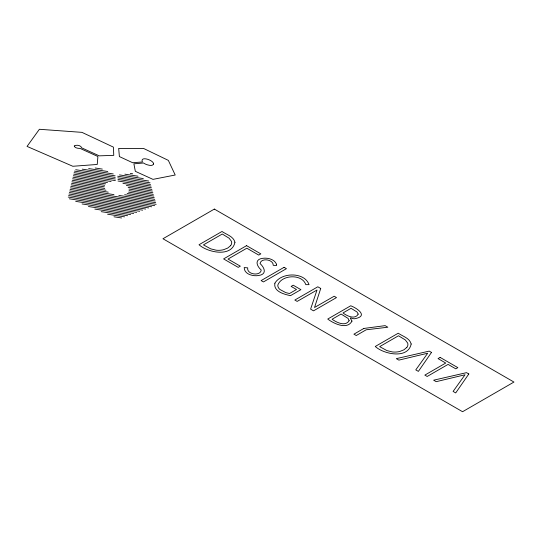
<?xml version="1.0" encoding="UTF-8"?>
<svg xmlns="http://www.w3.org/2000/svg" width="541" height="541" viewBox="0 0 541 541"><rect width="100%" height="100%" fill="white"/><g stroke="black" fill="none" stroke-linecap="round" stroke-linejoin="round"><path stroke-width="0.81" d="M95.142 167.981L102.317 169.09M130.286 173.418L132.701 173.789M88.663 168.562L107.787 171.517M124.876 174.161L138.009 176.197M82.178 169.137L113.252 173.945M119.466 174.905L143.318 178.598M75.693 169.718L115.138 175.825M117.688 176.217L148.626 181.005M74.442 171.112L115.226 177.421M117.803 177.82L150.033 182.804M74.076 172.633L115.314 179.017M117.924 179.416L150.506 184.461M73.711 174.161L115.402 180.613M118.039 181.019L150.98 186.111M73.346 175.69L111.108 181.526M122.949 183.358L151.446 187.768M72.981 177.211L107.503 182.554M126.391 185.475L151.92 189.424M72.616 178.74L105.664 183.852M128.149 187.335L152.393 191.081M72.257 180.268L104.677 185.286M128.954 189.039L152.866 192.738M71.892 181.796L104.372 186.821M129.049 190.635L153.34 194.395M71.527 183.318L104.771 188.464M128.508 192.136L153.813 196.052M71.162 184.846L105.989 190.236M127.135 193.502L154.286 197.708M70.797 186.375L108.247 192.163M124.667 194.706L154.76 199.359M70.431 187.896L113.962 194.632M118.824 195.389L155.226 201.015M70.066 189.424L155.7 202.672M69.701 190.953L156.173 204.329M69.336 192.481L154.726 205.688M68.978 194.003L151.71 206.804M68.612 195.531L148.701 207.92M68.247 197.059L145.685 209.036M69.316 198.804L142.675 210.151M75.699 201.374L139.659 211.274M82.076 203.943L136.65 212.39M88.454 206.513L133.634 213.506M94.831 209.083L130.624 214.621M101.208 211.653L127.608 215.737M107.585 214.222L124.599 216.853M113.968 216.792L121.583 217.969M276.573 264.299L276.559 265.516L273.219 265.313C273.53 259.315 260.972 257.543 260.072 263.548C264.874 267.984 267.051 274.429 258.49 275.531C253.026 276.478 244.092 274.226 244.207 267.558L247.71 267.863C246.432 274.497 260.552 276.573 261.229 270.027C256.414 265.8 254.439 259.267 262.716 258.314C267.781 257.624 274.463 259.18 276.573 264.299M234.956 242.267C231.785 257.631 207.602 252.532 199.027 244.735L222.006 231.474C226.422 234.598 233.455 236.289 234.956 242.267M411.18 344.008C408.002 359.373 383.826 354.274 375.251 346.477L398.23 333.215C402.646 336.34 409.679 338.03 411.18 344.008M74.273 146.002C74.928 148.166 78.127 148.356 80.088 148.417L97.914 156.498L97.224 164.464L72.819 166.27L27.05 146.408L39.385 129.279L81.934 132.356L113.421 147.138L113.759 155.355L99.253 155.849L81.65 147.842C81.123 145.333 76.207 144.467 74.273 146.002M274.875 283.22C273.252 291.525 284.431 294.405 290.524 295.643L300.904 289.651L293.208 285.208L291.132 286.405L296.488 289.503L289.509 293.526L285.81 292.627L279.92 289.482A12.889 7.439 0 0 1 277.824 285.06C281.665 274.524 302.209 273.712 305.8 284.647L309.046 284.647C304.657 271.825 281.273 272.15 274.875 283.22M351.988 321.077C347.207 330.247 333.567 323.471 327.738 319.048L350.717 305.78C356.553 307.924 368.299 315.64 356.005 318.46C351.954 320.056 348.167 314.693 351.988 321.077M358.196 314.118C355.167 319.974 346.686 315.876 342.994 312.941L351.041 308.296L357.026 311.995L358.196 314.118M320.732 288.468L314.531 307.491L334.169 296.225L336.502 297.577L313.523 310.845L310.602 309.154L316.999 290.023L297.171 301.398L294.831 300.052L317.81 286.784L320.732 288.468M153.637 163.991C152.386 166.493 148.66 165.161 146.57 164.559A12.889 7.439 0 0 1 143.561 162.99L133.884 163.815L135.338 171.328L152.981 179.369L175.203 175.014L168.346 160.386L143.608 148.457L118.675 148.41L119.392 156.579L132.701 162.74L142.405 161.969C139.625 155.646 153.563 159.94 153.637 163.991M349.134 320.718C345.293 326.892 336.448 322.368 332.086 319.237L341.08 314.044L348.073 318.406L349.134 320.718M431.495 352.421L418.382 371.383L415.786 369.882L427.694 353.226L398.879 360.117L396.316 358.642L429.223 351.109L431.495 352.421M468.817 373.966L455.705 392.928L453.108 391.427L465.017 374.771L436.202 381.669L433.639 380.188L466.545 372.654L468.817 373.966M230.588 245.682L227.747 248.055L223.643 249.692A12.26 7.08 0 0 1 216.123 250.192L210.713 248.853L203.443 244.89L222.263 234.023L229.134 238.223L231.447 241.34A12.254 7.074 0 0 1 230.588 245.682M406.812 347.423L403.971 349.797L399.867 351.434A12.254 7.074 0 0 1 392.347 351.934L386.937 350.595L379.667 346.632L398.487 335.765L405.358 339.964L407.671 343.082A12.24 7.067 0 0 1 406.812 347.423M214.351 209.083L162.963 238.75L462.562 411.721L513.95 382.054L214.351 209.083M246.574 245.655L223.595 258.923L238.229 267.369L240.312 266.172L228.011 259.071L246.831 248.204L258.747 255.082L260.823 253.878L246.574 245.655M284.086 267.315L261.114 280.583L263.447 281.929L286.426 268.667L284.086 267.315M363.829 328.455L353.929 334.169L356.269 335.521L366.162 329.8L387.843 327.217L385.118 325.641L363.829 328.455M440.131 357.405L438.048 358.602L445.743 363.045L424.841 375.109L427.18 376.462L448.076 364.391L455.772 368.834L457.848 367.637L440.131 357.405"/></g></svg>
